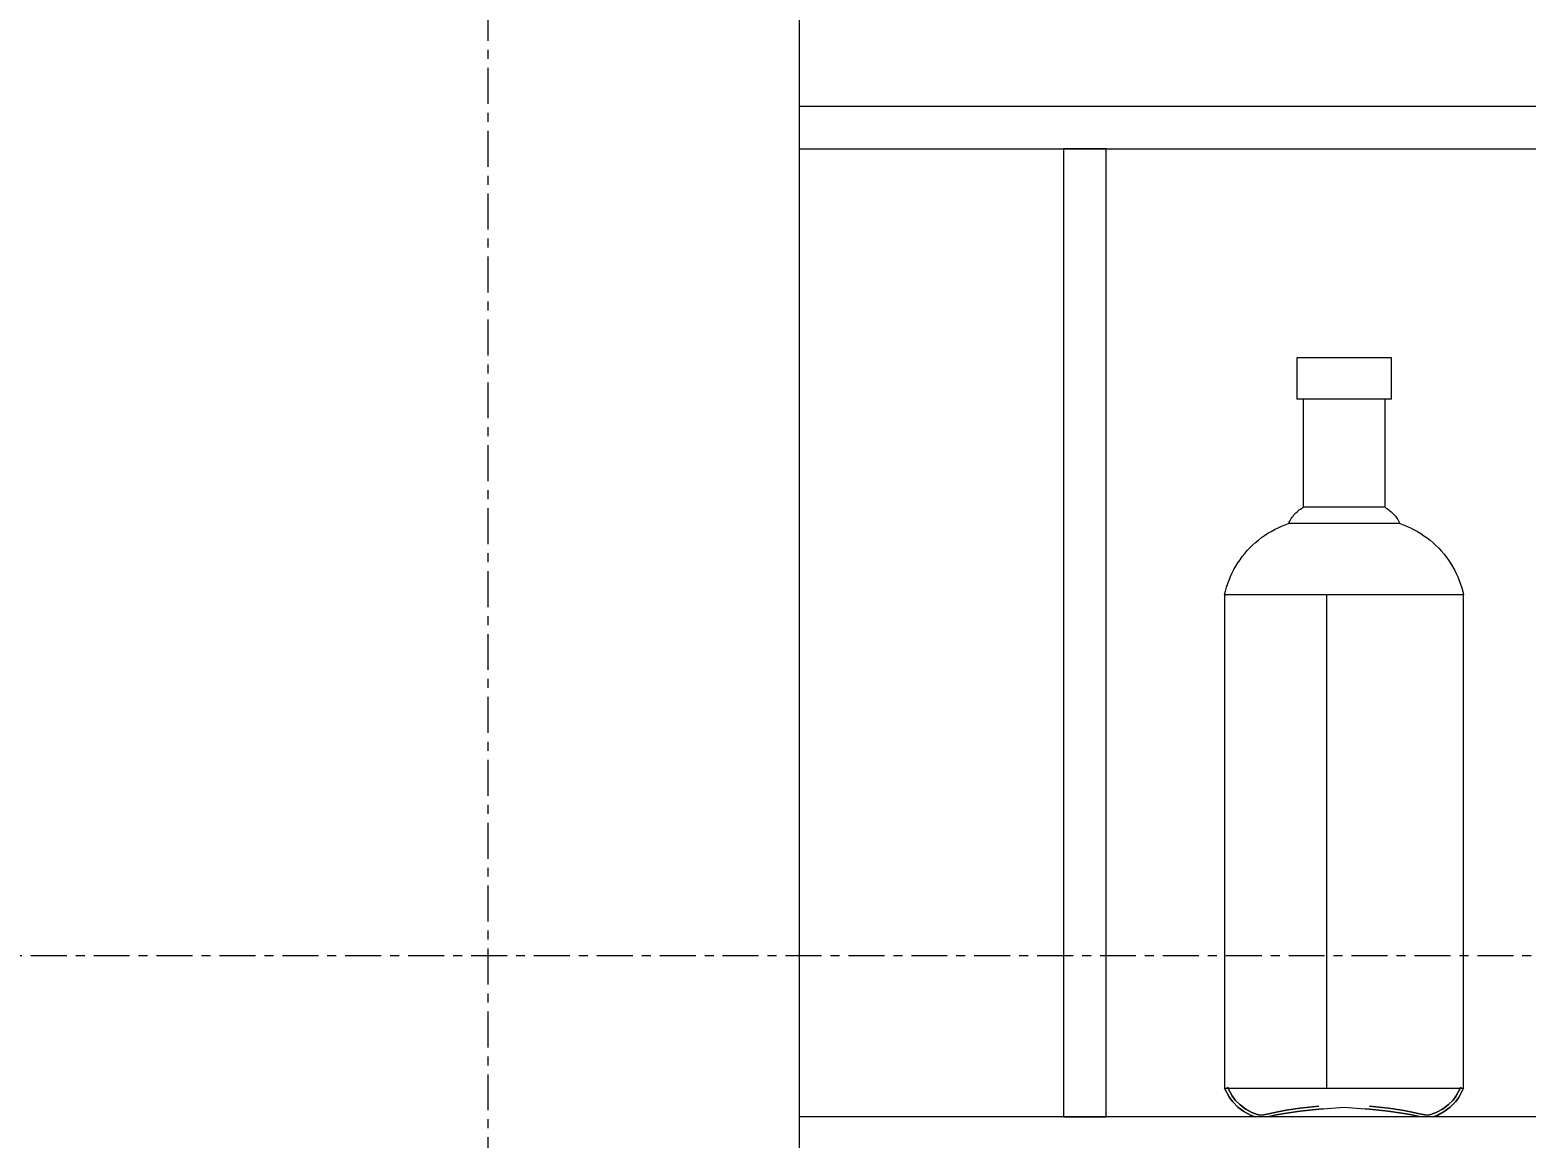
# Model space of a CAD drawing. Header units: inches. Extents: x 22 to 382261, y 22 to 371281.
# Drawn here: x 86769 to 87298, y 144966 to 145357 of the extents above; entities that cross this region are included whole.
import ezdxf

# ---------------------------------------------------------------- set-up
doc = ezdxf.new("R2010")
doc.units = ezdxf.units.IN
doc.header["$MEASUREMENT"] = 0
doc.linetypes.add('Grid Line 1_2_', pattern=[22.225, 12.7, -3.175, 3.175, -3.175])
for name, color, linetype, lineweight in [('A-ANNO-DIMS', 211, 'Continuous', 9), ('A-COLS', 52, 'Continuous', 9), ('A-FLOR-LEVL', 51, 'Continuous', 9), ('I-FURN', 30, 'Continuous', 9), ('S-GRID', 1, 'Continuous', 9)]:
    doc.layers.add(name, color=color, linetype=linetype, lineweight=lineweight)
doc.styles.add('Arial_B_2', font='arialbd.ttf', dxfattribs={"height": 270.833333})
doc.dimstyles.new('2_2', dxfattribs={"dimscale": 304.8, "dimtxt": 267.818092, "dimasz": 0.227865, "dimexe": 1.377953, "dimexo": 0.0625, "dimgap": 0.287073, "dimtad": 1, "dimdec": 0, "dimzin": 0, "dimdsep": 46, "dimtxsty": 'Arial_B_2', "dimblk1": 'OBLIQUE', "dimblk2": 'OBLIQUE', "dimsah": 1, "dimcen": 0.09, "dimdle": 0.574147, "dimazin": 0, "dimtfac": 1, "dimtdec": 4, "dimtix": 1, "dimtmove": 0, "dimatfit": 3, "dimfxl": 0.574147, "dimfxlon": 1, "dimtvp": 1, "dimtolj": 1, "dimtzin": 0, "dimlwd": 18, "dimlwe": 18, "dimarcsym": 2})

# ---------------------------------------------------------------- blocks, each defined once
blk = doc.blocks.new('M8 - M8-V262-Section B-B')
at = {"layer": 'I-FURN'}
for p, q in [((-958.19, 6750), (-1708.19, 6750)), ((-1708.19, 6735), (-958.19, 6735)), ((-1614.86, 6735), (-1614.86, 6393)), ((-1599.86, 6735), (-1614.86, 6735)), ((-1599.86, 6393), (-1599.86, 6735)), ((-973.19, 6393), (-1708.19, 6393)), ((-1614.86, 6393), (-1599.86, 6393))]:
    blk.add_line(p, q, dxfattribs=at)
blk = doc.blocks.new('FP_324-Section B-B')
at = {"layer": 'I-FURN'}
for p, q in [((-1557.96, 6577.43), (-1557.96, 6403.13)), ((-1521.89, 6403.13), (-1521.89, 6577.43)), ((-1473.52, 6403.13), (-1473.52, 6577.43))]:
    blk.add_line(p, q, dxfattribs=at)
blk = doc.blocks.new('BOTELLA_02_ABSOLUTE BODKA - BOTELLA_02_ABSOLUTE BODKA-V323-Section B-B')
at = {"layer": 'I-FURN'}
for p, q in [((-1532.46, 6661.19), (-1532.46, 6646.57)), ((-1499.02, 6661.19), (-1532.46, 6661.19)), ((-1499.02, 6646.57), (-1499.02, 6661.19)), ((-1499.02, 6646.57), (-1532.46, 6646.57)), ((-1530.21, 6646.57), (-1530.21, 6608.34)), ((-1501.27, 6608.34), (-1501.27, 6646.57)), ((-1501.27, 6608.34), (-1530.21, 6608.34)), ((-1496.04, 6602.57), (-1535.45, 6602.57)), ((-1473.52, 6577.43), (-1557.96, 6577.43)), ((-1557.96, 6403.13), (-1473.52, 6403.13))]:
    blk.add_line(p, q, dxfattribs=at)
at = {"layer": 'I-FURN', "flags": 128}
for points in [[(-1535.45, 6602.57), (-1535.22, 6603.04), (-1534.97, 6603.5), (-1534.7, 6603.95), (-1534.42, 6604.38), (-1534.12, 6604.81), (-1533.8, 6605.23), (-1533.47, 6605.63), (-1533.12, 6606.01), (-1532.76, 6606.39), (-1532.38, 6606.75), (-1531.98, 6607.09), (-1531.58, 6607.42), (-1531.16, 6607.73), (-1530.73, 6608.02), (-1530.28, 6608.3), (-1530.21, 6608.34)], [(-1501.27, 6608.34), (-1500.83, 6608.06), (-1500.39, 6607.77), (-1499.97, 6607.46), (-1499.56, 6607.14), (-1499.17, 6606.8), (-1498.79, 6606.44), (-1498.42, 6606.07), (-1498.07, 6605.69), (-1497.73, 6605.29), (-1497.41, 6604.88), (-1497.11, 6604.45), (-1496.82, 6604.02), (-1496.56, 6603.57), (-1496.31, 6603.11), (-1496.07, 6602.64), (-1496.04, 6602.57)], [(-1557.96, 6577.43), (-1557.65, 6578.76), (-1557.28, 6580.07), (-1556.86, 6581.37), (-1556.39, 6582.65), (-1555.87, 6583.91), (-1555.29, 6585.15), (-1554.67, 6586.36), (-1554, 6587.55), (-1553.29, 6588.71), (-1552.53, 6589.84), (-1551.72, 6590.94), (-1550.87, 6592.01), (-1549.98, 6593.04), (-1549.05, 6594.03), (-1548.07, 6594.99), (-1547.07, 6595.91), (-1546.02, 6596.79), (-1544.94, 6597.62), (-1543.83, 6598.41), (-1542.69, 6599.16), (-1541.52, 6599.85), (-1540.32, 6600.51), (-1539.09, 6601.11), (-1537.85, 6601.66), (-1536.58, 6602.17), (-1535.45, 6602.57)], [(-1496.04, 6602.57), (-1494.75, 6602.11), (-1493.49, 6601.6), (-1492.25, 6601.04), (-1491.03, 6600.43), (-1489.83, 6599.78), (-1488.66, 6599.07), (-1487.52, 6598.32), (-1486.42, 6597.53), (-1485.34, 6596.69), (-1484.3, 6595.8), (-1483.3, 6594.88), (-1482.33, 6593.92), (-1481.4, 6592.92), (-1480.51, 6591.88), (-1479.67, 6590.81), (-1478.87, 6589.71), (-1478.11, 6588.58), (-1477.4, 6587.41), (-1476.74, 6586.22), (-1476.12, 6585), (-1475.56, 6583.76), (-1475.04, 6582.5), (-1474.57, 6581.22), (-1474.16, 6579.92), (-1473.8, 6578.6), (-1473.52, 6577.43)], [(-1547.19, 6393), (-1548.81, 6393.61), (-1551.13, 6394.85), (-1553.26, 6396.45), (-1555.06, 6398.24), (-1556.26, 6399.82), (-1557.96, 6403.13)], [(-1557.96, 6403.13), (-1556.26, 6399.82), (-1555.06, 6398.24), (-1553.26, 6396.45), (-1551.13, 6394.85), (-1548.81, 6393.61), (-1547.19, 6393)], [(-1556.96, 6403.51), (-1555.35, 6400.36), (-1554.24, 6398.89), (-1552.52, 6397.19), (-1550.51, 6395.69), (-1548.32, 6394.51), (-1546.42, 6393.8), (-1545.33, 6393.6), (-1544.24, 6393.73), (-1542.4, 6394.11), (-1539.79, 6394.67), (-1536.24, 6395.33), (-1531.36, 6396.03), (-1524.68, 6396.73)], [(-1524.68, 6396.73), (-1531.36, 6396.03), (-1536.24, 6395.33), (-1539.79, 6394.67), (-1542.4, 6394.11), (-1544.24, 6393.73), (-1545.33, 6393.6), (-1546.42, 6393.8), (-1548.32, 6394.51), (-1550.51, 6395.69), (-1552.52, 6397.19), (-1554.24, 6398.89), (-1555.35, 6400.36), (-1556.96, 6403.51)], [(-1506.8, 6396.73), (-1500.12, 6396.03), (-1495.24, 6395.33), (-1491.7, 6394.67), (-1489.09, 6394.11), (-1487.25, 6393.73), (-1486.15, 6393.6), (-1485.06, 6393.8), (-1483.17, 6394.51), (-1480.97, 6395.69), (-1478.96, 6397.19), (-1477.25, 6398.89), (-1476.14, 6400.36), (-1474.52, 6403.51)], [(-1474.52, 6403.51), (-1476.14, 6400.36), (-1477.25, 6398.89), (-1478.96, 6397.19), (-1480.97, 6395.69), (-1483.17, 6394.51), (-1485.06, 6393.8), (-1486.15, 6393.6), (-1487.25, 6393.73), (-1489.09, 6394.11), (-1491.7, 6394.67), (-1495.24, 6395.33), (-1500.12, 6396.03), (-1506.8, 6396.73)], [(-1473.52, 6403.13), (-1475.22, 6399.82), (-1476.42, 6398.24), (-1478.23, 6396.45), (-1480.36, 6394.85), (-1482.68, 6393.61), (-1484.29, 6393)], [(-1484.29, 6393), (-1482.68, 6393.61), (-1480.36, 6394.85), (-1478.23, 6396.45), (-1476.42, 6398.24), (-1475.22, 6399.82), (-1473.52, 6403.13)], [(-1542.26, 6393.14), (-1539.66, 6393.7), (-1536.15, 6394.35), (-1531.3, 6395.05), (-1524.66, 6395.75), (-1515.74, 6396.39)], [(-1523.32, 6395.84), (-1524.66, 6395.75), (-1531.3, 6395.05), (-1536.15, 6394.35), (-1539.66, 6393.7), (-1542.26, 6393.14)], [(-1515.74, 6396.39), (-1506.83, 6395.75), (-1500.18, 6395.05), (-1495.34, 6394.35), (-1491.83, 6393.7), (-1489.23, 6393.14)], [(-1489.23, 6393.14), (-1491.83, 6393.7), (-1495.34, 6394.35), (-1500.18, 6395.05), (-1506.83, 6395.75), (-1508.17, 6395.84)]]:
    blk.add_lwpolyline(points, dxfattribs=at)
at = {"layer": 'I-FURN'}
blk.add_blockref('FP_324-Section B-B', (0, 0), dxfattribs=at)
blk = doc.blocks.new('_Oblique')
at = {"color": 0, "linetype": 'ByBlock', "lineweight": -2}
blk.add_line((-0.5, -0.5), (0.5, 0.5), dxfattribs=at)
blk = doc.blocks.new('*D5238')
at = {"layer": 'A-ANNO-DIMS', "color": 0, "lineweight": 18, "transparency": 16777216}
for p, q in [((80295.81, 145598.84), (80295.81, 145097.89)), ((93340.81, 145598.84), (93340.81, 145097.89)), ((80120.81, 145517.89), (93515.81, 145517.89))]:
    blk.add_line(p, q, dxfattribs=at)
at = {"layer": 'Defpoints', "color": 0, "transparency": 16777216}
for p in [(80295.81, 145617.89), (93340.81, 145617.89), (93340.81, 145517.89)]:
    blk.add_point(p, dxfattribs=at)
at = {"layer": 'A-ANNO-DIMS', "color": 0, "lineweight": 18, "transparency": 16777216, "xscale": 69.45312499999999, "yscale": 69.45312499999999, "zscale": 69.45312499999999, "rotation": 180}
blk.add_blockref('_Oblique', (80295.81, 145517.89), dxfattribs=at)
at = {"layer": 'A-ANNO-DIMS', "color": 0, "lineweight": 18, "transparency": 16777216, "xscale": 69.45312499999999, "yscale": 69.45312499999999, "zscale": 69.45312499999999}
blk.add_blockref('_Oblique', (93340.81, 145517.89), dxfattribs=at)
at = {"layer": 'A-ANNO-DIMS', "color": 0, "lineweight": 18, "transparency": 16777216, "insert": (86818.31, 145743.67), "char_height": 270.833, "width": 699.6064, "attachment_point": 5, "style": 'Arial_B_2'}
blk.add_mtext('\\A1;13045', dxfattribs=at)

msp = doc.modelspace()

# ---------------------------------------------------------------- linework, layer by layer
at = {"layer": 'A-COLS'}
msp.add_line((87040.81, 143860.19), (87040.81, 145912.79), dxfattribs=at)
at = {"layer": 'A-FLOR-LEVL', "linetype": 'Grid Line 1_2_'}
msp.add_line((72189.58, 145030.35), (98522.15, 145030.35), dxfattribs=at)
at = {"layer": 'S-GRID', "linetype": 'Grid Line 1_2_'}
msp.add_line((86930.81, 138130.35), (86930.81, 149286.14), dxfattribs=at)

# ---------------------------------------------------------------- block references
at = {"layer": 'I-FURN'}
for name in ['M8 - M8-V262-Section B-B', 'BOTELLA_02_ABSOLUTE BODKA - BOTELLA_02_ABSOLUTE BODKA-V323-Section B-B']:
    msp.add_blockref(name, (88749, 138580.35), dxfattribs=at)

# ---------------------------------------------------------------- dimensions: what is measured, and where the dimension line sits
at = {"layer": 'A-ANNO-DIMS', "lineweight": 18}
dim = msp.add_linear_dim(base=(93340.81, 145517.89), p1=(80295.81, 145617.89), p2=(93340.81, 145617.89), dimstyle='2_2', override={"dimpost": '<>', "dimfxl": 13045}, dxfattribs=at)
dim.commit()
dim.dimension.update_dxf_attribs({"geometry": '*D5238', "text_midpoint": (86818.31, 145743.67)})

doc.saveas('drawing.dxf')
